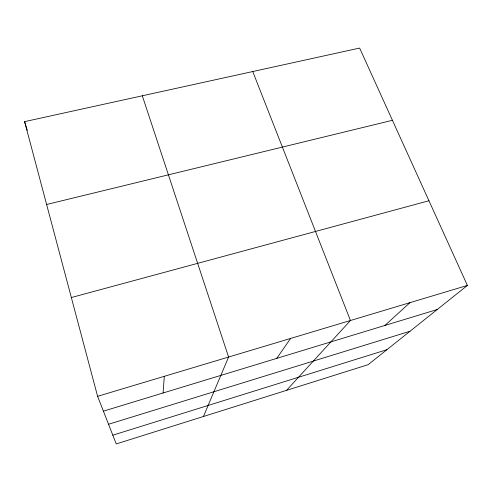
<?xml version="1.0" encoding="UTF-8"?>
<svg xmlns="http://www.w3.org/2000/svg" width="492" height="492" viewBox="0 0 492 492"><rect width="100%" height="100%" fill="white"/><g stroke="black" fill="none" stroke-linecap="round" stroke-linejoin="round"><path stroke-width="0.74" d="M163.086 392.985L164.303 376.325M203.448 416.49L228.595 357.044L142.311 95.792M276.725 358.385L290.6 338.453M286.541 390.347L350.445 320.507L252.753 71.537M384.898 325.452L409.953 302.66M467.4 285.434L368.139 364.677L116.241 443.932L97.6 396.324L24.6 121.641L359.627 48.068L467.4 285.434L97.6 396.324M112.816 435.186L386.909 349.695M108.535 424.264L410.002 331.257M103.406 411.152L437.228 309.517M71.346 297.531L428.95 200.754M46.617 204.494L392.419 120.3M24.6 121.641L27.269 130.294"/></g></svg>
